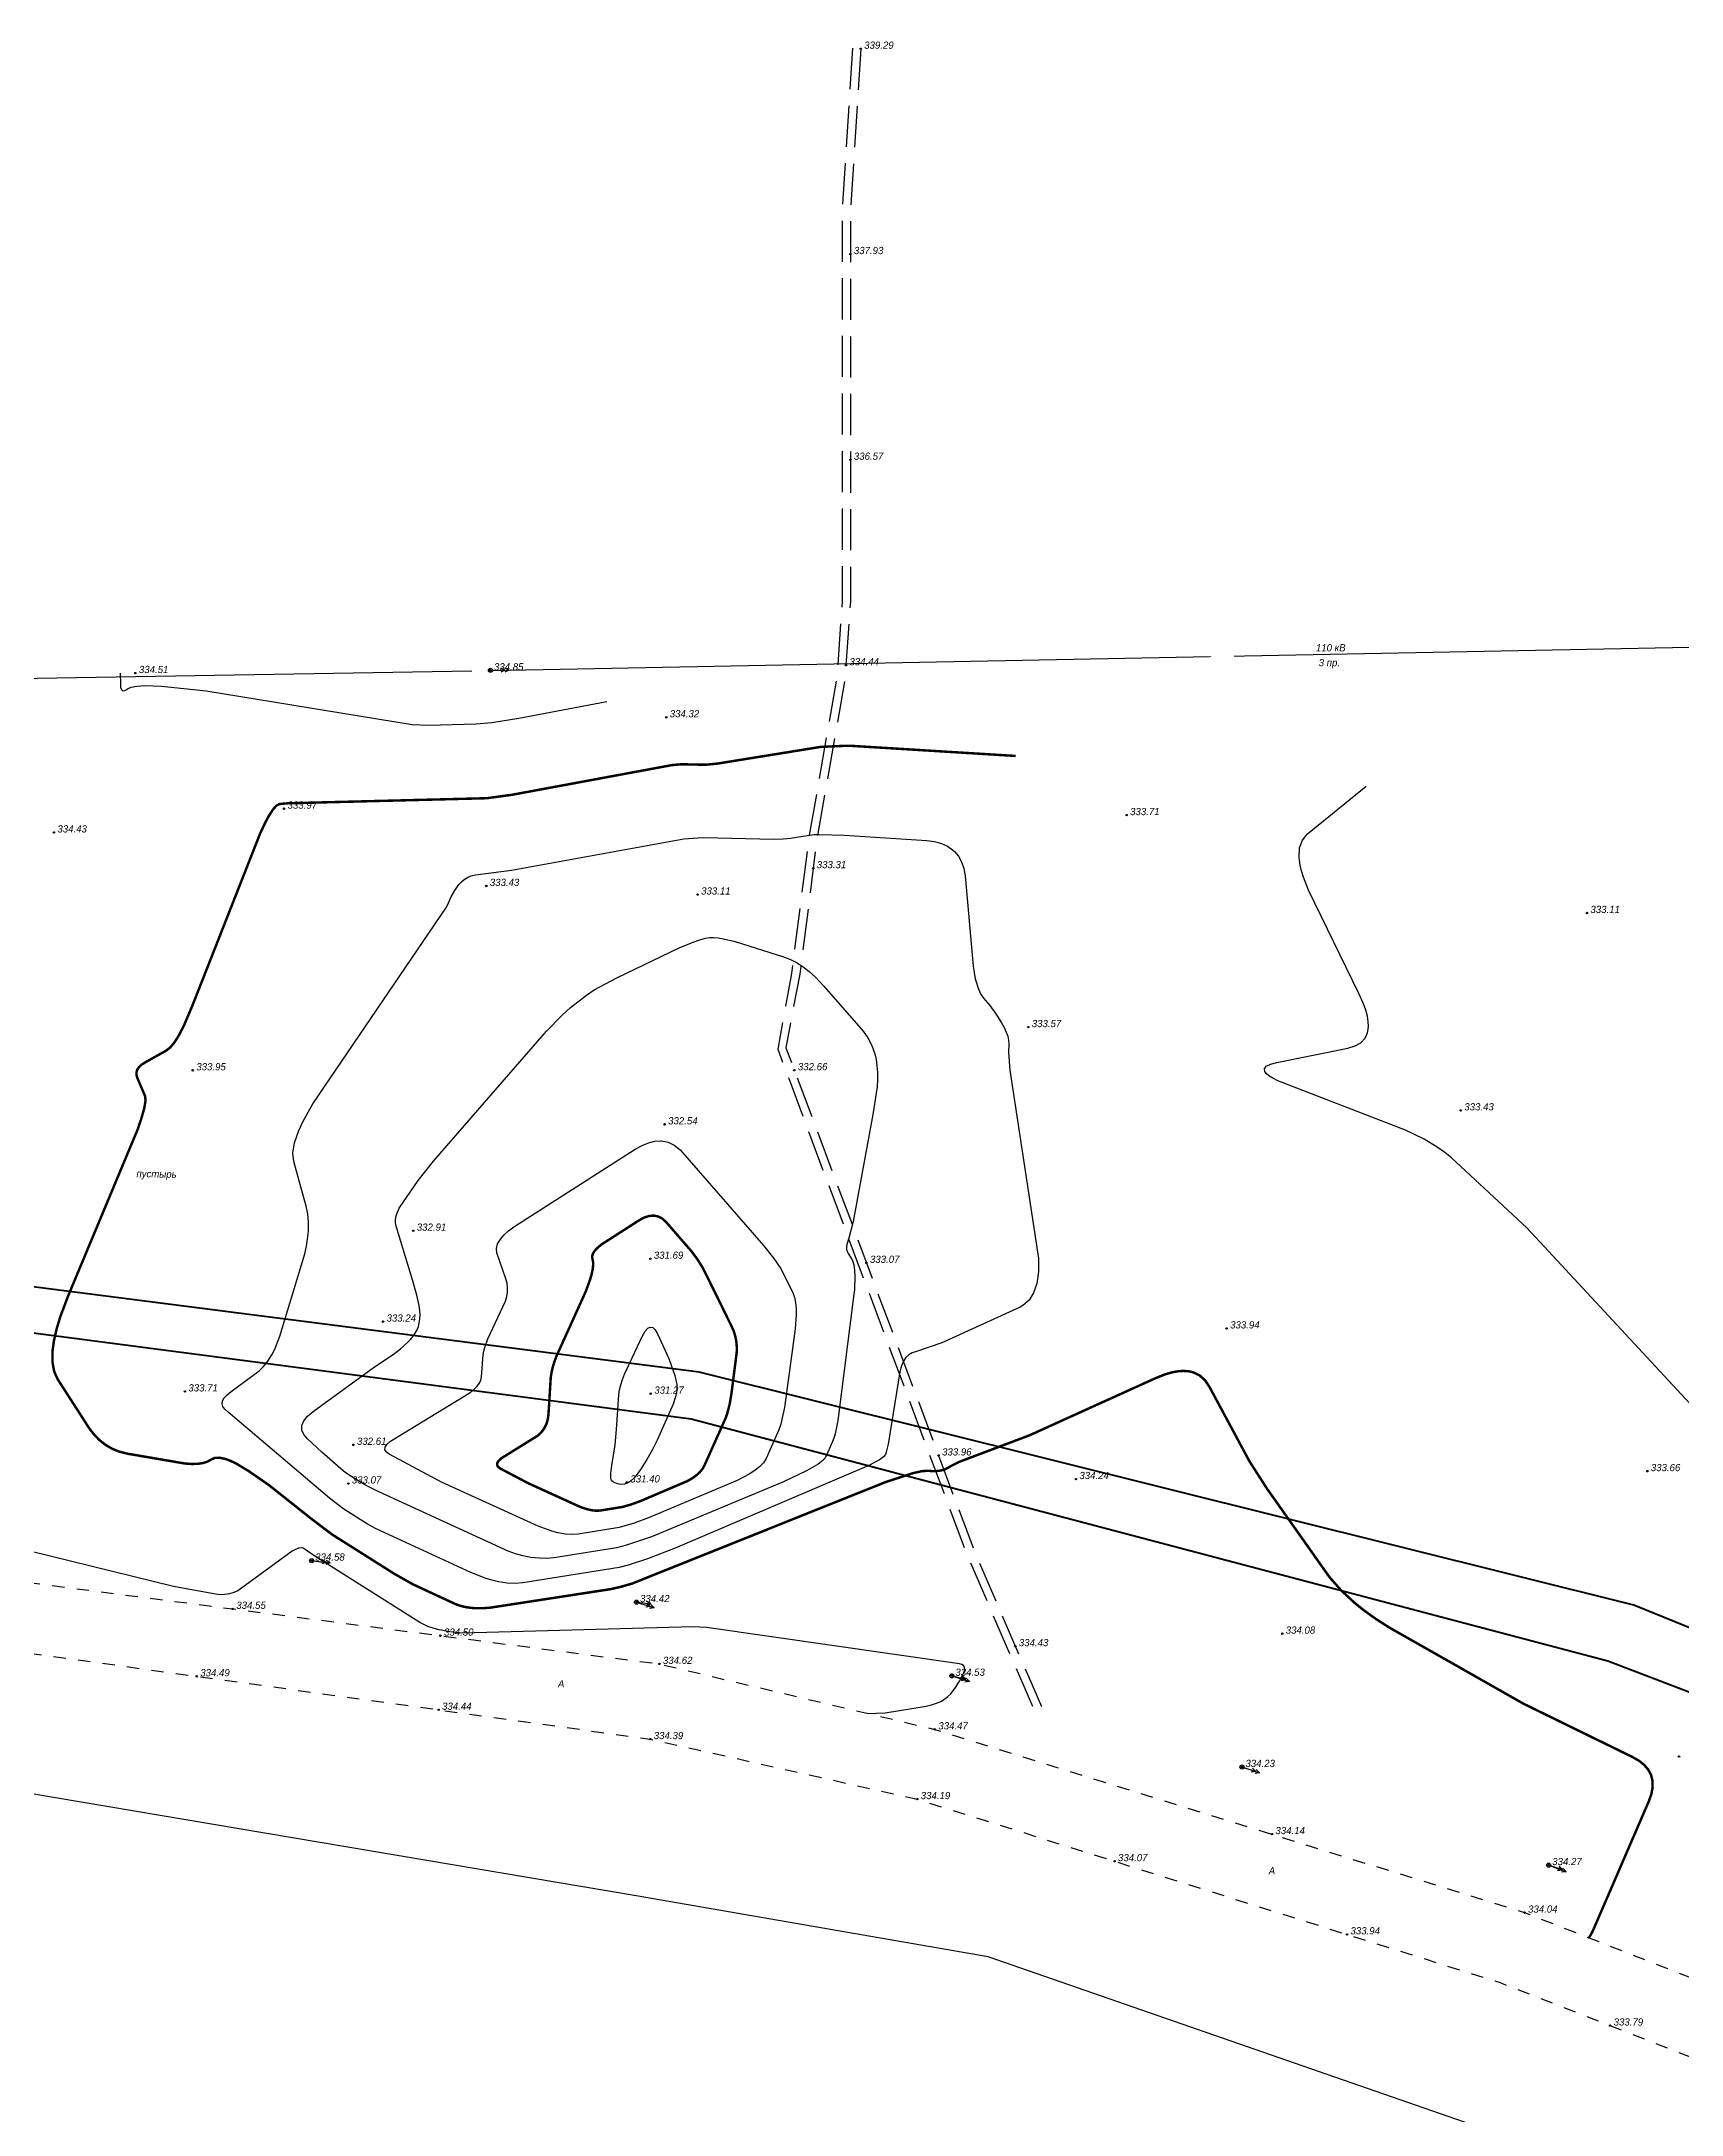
# Model space of a CAD drawing. Extents: x 108150 to 142535, y -18867 to -9422.
# Drawn here: x 139815.1 to 140014.3, y -13317.9 to -13065.9 of the extents above; entities that cross this region are included whole.
import ezdxf

# ---------------------------------------------------------------- set-up
doc = ezdxf.new("R2010")
doc.units = 0
doc.header["$MEASUREMENT"] = 0
for name, pattern in [('Д_ТРОТ_ТРУБА', [3, 1.5, -1.5]), ('ДОРОГИ_ГРУНТ', [7, 5, -2]), ('ДОРОГИ_СТРОЯЩ', [9, 8, -1])]:
    doc.linetypes.add(name, pattern=pattern)
for name, color, linetype in [('(022) Возд. Линии', 7, 'Continuous'), ('(025) Дорога', 7, 'Continuous'), ('(039) Земля', 7, 'Continuous'), ('(040) Ограда', 7, 'Continuous'), ('CONTOURS-LABEL', 7, 'Continuous'), ('GEO_POINTS111', 7, 'Continuous'), ('R_Поверхность1_CNT-MAJ', 7, 'Continuous'), ('R_Поверхность1_CNT-MIN', 7, 'Continuous')]:
    doc.layers.add(name, color=color, linetype=linetype)
doc.styles.add('BM-431', font='')
doc.styles.get('BM-431').set_extended_font_data('Bm431', italic=True)
doc.linetypes.add('ОГРАДА_V_ПРОВ', pattern='A,2.5,["v",Standard,S=1,R=0,X=0,Y=0],5,["v",Standard,S=1,R=180,X=0,Y=0],2.5', length=10)

# ---------------------------------------------------------------- blocks, each defined once
blk = doc.blocks.new('strela1')
for p, q in [((0, 0), (2, 0)), ((2, 0), (1.5, 0.25)), ((2, 0), (1.5, -0.25))]:
    blk.add_line(p, q)
blk = doc.blocks.new('strela2')
at = {"layer": '(022) Возд. Линии'}
for p, q in [((0, 0), (2, 0)), ((1.5, 0), (1, 0.25)), ((1.5, 0), (1, -0.25)), ((2, 0), (1.5, 0.25)), ((2, 0), (1.5, -0.25))]:
    blk.add_line(p, q, dxfattribs=at)
blk = doc.blocks.new('*U2478')
at = {"layer": '(022) Возд. Линии'}
for name, p, rotation in [('strela1', (-0.24, 0.08), 342.2548264444562), ('strela2', (0.23, -0.09), 339.3070822633607)]:
    blk.add_blockref(name, p, dxfattribs=dict(at, rotation=rotation))
blk = doc.blocks.new('STOLB')
at = {"layer": '(022) Возд. Линии'}
blk.add_circle((0, 0), 0.25, dxfattribs=at)
blk = doc.blocks.new('*U2468')
at = {"layer": '(022) Возд. Линии'}
for name, p, rotation in [('strela1', (-0.24, 0.08), 342.5404275590788), ('strela2', (0.24, -0.08), 342.2548264444075)]:
    blk.add_blockref(name, p, dxfattribs=dict(at, rotation=rotation))
blk = doc.blocks.new('*U2469')
at = {"layer": '(022) Возд. Линии'}
for name, p, rotation in [('strela1', (-0.25, 0.06), 346.8477791190038), ('strela2', (0.24, -0.08), 342.2548264444075)]:
    blk.add_blockref(name, p, dxfattribs=dict(at, rotation=rotation))
blk = doc.blocks.new('*U2470')
at = {"layer": '(022) Возд. Линии'}
for name, p, rotation in [('strela1', (-0.25, 0.03), 352.7094033116616), ('strela2', (0.24, -0.08), 342.2548264444075)]:
    blk.add_blockref(name, p, dxfattribs=dict(at, rotation=rotation))
blk = doc.blocks.new('*U2471')
at = {"layer": '(022) Возд. Линии'}
for name, p, rotation in [('strela1', (-0.25, 0.03), 353.0974040378068), ('strela2', (0.25, -0.03), 352.7094033118432)]:
    blk.add_blockref(name, p, dxfattribs=dict(at, rotation=rotation))
blk = doc.blocks.new('*U2466')
at = {"layer": '(022) Возд. Линии'}
for name, p, rotation in [('strela1', (-0.25, 0), 0.9722710250207249), ('strela2', (0.25, 0), 1.088474929688327)]:
    blk.add_blockref(name, p, dxfattribs=dict(at, rotation=rotation))

msp = doc.modelspace()

# ---------------------------------------------------------------- linework, layer by layer
at = {"layer": '(025) Дорога', "linetype": 'ДОРОГИ_ГРУНТ', "flags": 128}
for points in [[(139913.6115, -13066.698), (139912.352, -13086.3921), (139912.352, -13103.1073), (139912.352, -13133.951), (139911.7138, -13143.1603), (139908.3038, -13162.6714), (139906.2022, -13179.1762), (139904.526, -13188.3668), (139927.5273, -13249.8612), (139935.7261, -13268.8569)], [(139914.6095, -13066.7619), (139913.352, -13086.424), (139913.352, -13103.1073), (139913.352, -13133.9856), (139912.7078, -13143.2813), (139909.2928, -13162.8207), (139907.2022, -13179.2396), (139905.526, -13188.1927), (139928.4654, -13249.5147), (139936.661, -13268.5019)]]:
    msp.add_lwpolyline(points, dxfattribs=at)
at = {"layer": '(025) Дорога', "linetype": 'Д_ТРОТ_ТРУБА', "flags": 128}
for points in [[(139333.7902, -13278.7188), (139379.6804, -13270.8863), (139416.6914, -13265.8723), (139506.2284, -13250.0443), (139539.7884, -13247.2483), (139577.0734, -13242.4853), (139615.1954, -13241.3783), (139653.2904, -13240.6853), (139691.0564, -13244.3453), (139774.0054, -13248.4203), (139808.5094, -13252.5563), (139890.1544, -13263.1013), (139923.6154, -13271.0563), (139995.2694, -13293.3343), (140032.3874, -13307.8343), (140069.6524, -13324.5263), (140113.5674, -13346.4653), (140146.4974, -13363.1903), (140241.2654, -13418.3333), (140274.2614, -13438.5503), (140315.2724, -13463.1813), (140371.9064, -13497.6843), (140420.9684, -13529.9783), (140472.4074, -13560.1763), (140511.4264, -13584.0923), (140552.8164, -13609.3343), (140592.9864, -13633.7903), (140636.5194, -13661.3993), (140674.9754, -13684.8983), (140717.8484, -13711.6683), (140758.4604, -13736.4743), (140803.1404, -13763.8293), (140843.9484, -13788.7803), (140883.4314, -13812.6723)], [(139218.6944, -13306.9743), (139381.4044, -13279.3503), (139416.9714, -13273.7223), (139509.3084, -13258.5543), (139540.3994, -13254.8873), (139578.0764, -13250.1473), (139613.8114, -13250.1813), (139655.0134, -13249.4213), (139689.7794, -13251.8503), (139773.8114, -13256.0883), (139807.2624, -13260.9083), (139889.0354, -13272.2413), (139921.4764, -13279.5373), (139992.2922, -13301.8336), (140028.9083, -13316.1375), (140065.8, -13332.6623), (140110.7234, -13354.4003), (140141.9494, -13370.1673), (140236.6506, -13426.0608), (140269.7704, -13445.2433), (140310.6142, -13470.882), (140367.0895, -13505.2884), (140417.7814, -13536.2633), (140468.4744, -13567.6803), (140504.6364, -13589.9483), (140549.2384, -13617.3353), (140586.9314, -13639.9043), (140632.8704, -13668.7103), (140668.7384, -13691.4193), (140714.1314, -13718.7523), (140752.2784, -13741.5263), (140798.7524, -13771.3233), (140838.8564, -13795.4853), (140878.9564, -13819.5313)]]:
    msp.add_lwpolyline(points, dxfattribs=at)
at = {"layer": '(040) Ограда', "linetype": 'ОГРАДА_V_ПРОВ', "elevation": 331.432, "flags": 128}
msp.add_lwpolyline([(140189.8476, -13443.6762), (140193.3975, -13417.4134), (140089.9275, -13366.3493), (140011.0505, -13327.3708), (139994.8631, -13321.1751), (139930.108, -13298.7183), (139887.3247, -13291.2719), (139803.7556, -13277.1921), (139731.8093, -13272.4451), (139717.7462, -13270.5614), (139697.7391, -13267.9531), (139632.5805, -13266.5041), (139585.6072, -13267.5184), (139499.2672, -13277.9713), (139409.2573, -13290.6273), (139322.9944, -13306.8473), (139335.7974, -13397.3763), (139352.1444, -13535.2563), (139359.9974, -13607.5303), (139370.6814, -13702.5533), (139377.6814, -13764.7193), (139386.4634, -13843.0583), (139387.2483, -13848.7025), (139399.7605, -13946.8176)], dxfattribs=at)
at = {"ltscale": 0.5}
for points, elevation in [([(139871.874, -13142.2797), (140167.0603, -13136.5287)], 334.854), ([(139516.6791, -13148.3123), (139867.3727, -13142.3605)], 331.632)]:
    msp.add_lwpolyline(points, dxfattribs=dict(at, elevation=elevation))
at = {"layer": 'GEO_POINTS111'}
for points, elevation in [([(139914.6095, -13066.7619), (139914.6095, -13066.7619)], 339.2925), ([(139913.352, -13091.7217), (139913.352, -13091.7217)], 337.9277), ([(139913.352, -13116.7217), (139913.352, -13116.7217)], 336.5701), ([(139912.8171, -13141.7032), (139912.8171, -13141.7032)], 334.4393), ([(139826.4788, -13142.6525), (139826.4788, -13142.6525)], 334.5146), ([(139869.6244, -13142.3223), (139869.6244, -13142.3223)], 334.854), ([(139890.9764, -13148.0263), (139890.9764, -13148.0263)], 334.32), ([(139844.5443, -13159.1355), (139844.5443, -13159.1355)], 333.9666), ([(139816.5785, -13162.027), (139816.5785, -13162.027)], 334.4336), ([(139946.9144, -13159.9224), (139946.9144, -13159.9224)], 333.7133), ([(139908.8403, -13166.3745), (139908.8403, -13166.3745)], 333.3055), ([(139869.1194, -13168.5303), (139869.1194, -13168.5303)], 333.427), ([(139894.7904, -13169.5723), (139894.7904, -13169.5723)], 333.109), ([(140002.8524, -13171.8185), (140002.8524, -13171.8185)], 333.1066), ([(139934.9657, -13185.6935), (139934.9657, -13185.6935)], 333.5652), ([(139833.4544, -13190.9415), (139833.4544, -13190.9415)], 333.9464), ([(139906.55, -13190.9299), (139906.55, -13190.9299)], 332.6572), ([(139987.522, -13195.8136), (139987.522, -13195.8136)], 333.4348), ([(139890.7824, -13197.5113), (139890.7824, -13197.5113)], 332.542), ([(139860.2464, -13210.4403), (139860.2464, -13210.4403)], 332.906), ([(139889.0454, -13213.8483), (139889.0454, -13213.8483)], 331.69), ([(139915.3092, -13214.3452), (139915.3092, -13214.3452)], 333.0683), ([(139856.5744, -13221.4883), (139856.5744, -13221.4883)], 333.237), ([(139959.0741, -13222.3185), (139959.0741, -13222.3185)], 333.9368), ([(139832.4901, -13229.9761), (139832.4901, -13229.9761)], 333.7106), ([(139889.1004, -13230.2483), (139889.1004, -13230.2483)], 331.267), ([(139852.9764, -13236.4673), (139852.9764, -13236.4673)], 332.609), ([(139924.0684, -13237.7605), (139924.0684, -13237.7605)], 333.9563), ([(140010.1839, -13239.6672), (140010.1839, -13239.6672)], 333.6586), ([(139852.3514, -13241.1693), (139852.3514, -13241.1693)], 333.065), ([(139886.1924, -13241.0403), (139886.1924, -13241.0403)], 331.404), ([(139940.7517, -13240.6311), (139940.7517, -13240.6311)], 334.2402), ([(139847.9044, -13250.5413), (139847.9044, -13250.5413)], 334.58), ([(139838.3134, -13256.4056), (139838.3134, -13256.4056)], 334.5467), ([(139863.5508, -13259.6652), (139863.5508, -13259.6652)], 334.5), ([(139965.8244, -13259.4255), (139965.8244, -13259.4255)], 334.0755), ([(139933.3994, -13260.9456), (139933.3994, -13260.9456)], 334.4331), ([(139833.9333, -13264.6046), (139833.9333, -13264.6046)], 334.4918), ([(139890.1544, -13263.1013), (139890.1544, -13263.1013)], 334.618), ([(139925.6844, -13264.5433), (139925.6844, -13264.5433)], 334.534), ([(139863.3145, -13268.6766), (139863.3145, -13268.6766)], 334.4354), ([(139889.0354, -13272.2413), (139889.0354, -13272.2413)], 334.386), ([(139923.6154, -13271.0563), (139923.6154, -13271.0563)], 334.467), ([(140014.0412, -13274.3646), (140014.0412, -13274.3646)], 333.9594), ([(139960.9314, -13275.6293), (139960.9314, -13275.6293)], 334.231), ([(139921.4764, -13279.5373), (139921.4764, -13279.5373)], 334.187), ([(139964.5779, -13283.7919), (139964.5779, -13283.7919)], 334.1404), ([(139945.4495, -13287.0852), (139945.4495, -13287.0852)], 334.0739), ([(139998.2084, -13287.5583), (139998.2084, -13287.5583)], 334.269), ([(139995.2694, -13293.3343), (139995.2694, -13293.3343)], 334.035), ([(139973.6953, -13295.9783), (139973.6953, -13295.9783)], 333.9407), ([(140005.6698, -13307.0595), (140005.6698, -13307.0595)], 333.7859)]:
    msp.add_lwpolyline(points, dxfattribs=dict(at, elevation=elevation))
for centre in [(139914.6095, -13066.7619, 339.2925), (139913.352, -13091.7217, 337.9277), (139913.352, -13116.7217, 336.5701), (139912.8171, -13141.7032, 334.4393), (139826.4788, -13142.6525, 334.5146), (139869.6244, -13142.3223, 334.854), (139890.9764, -13148.0263, 334.32), (139844.5443, -13159.1355, 333.9666), (139816.5785, -13162.027, 334.4336), (139946.9144, -13159.9224, 333.7133), (139908.8403, -13166.3745, 333.3055), (139869.1194, -13168.5303, 333.427), (139894.7904, -13169.5723, 333.109), (140002.8524, -13171.8185, 333.1066), (139934.9657, -13185.6935, 333.5652), (139833.4544, -13190.9415, 333.9464), (139906.55, -13190.9299, 332.6572), (139987.522, -13195.8136, 333.4348), (139890.7824, -13197.5113, 332.542), (139860.2464, -13210.4403, 332.906), (139889.0454, -13213.8483, 331.69), (139915.3092, -13214.3452, 333.0683), (139856.5744, -13221.4883, 333.237), (139959.0741, -13222.3185, 333.9368), (139832.4901, -13229.9761, 333.7106), (139889.1004, -13230.2483, 331.267), (139852.9764, -13236.4673, 332.609), (139924.0684, -13237.7605, 333.9563), (140010.1839, -13239.6672, 333.6586), (139852.3514, -13241.1693, 333.065), (139886.1924, -13241.0403, 331.404), (139940.7517, -13240.6311, 334.2402), (139847.9044, -13250.5413, 334.58), (139838.3134, -13256.4056, 334.5467), (139863.5508, -13259.6652, 334.5), (139965.8244, -13259.4255, 334.0755), (139933.3994, -13260.9456, 334.4331), (139833.9333, -13264.6046, 334.4918), (139890.1544, -13263.1013, 334.618), (139925.6844, -13264.5433, 334.534), (139863.3145, -13268.6766, 334.4354), (139889.0354, -13272.2413, 334.386), (139923.6154, -13271.0563, 334.467), (140014.0412, -13274.3646, 333.9594), (139960.9314, -13275.6293, 334.231), (139921.4764, -13279.5373, 334.187), (139964.5779, -13283.7919, 334.1404), (139945.4495, -13287.0852, 334.0739), (139998.2084, -13287.5583, 334.269), (139995.2694, -13293.3343, 334.035), (139973.6953, -13295.9783, 333.9407), (140005.6698, -13307.0595, 333.7859)]:
    msp.add_circle(centre, 0.0875, dxfattribs=at)
at = {"layer": 'R_Поверхность1_CNT-MIN', "color": 44}
for points, elevation in [([(139824.6266, -13142.6667), (139824.6533, -13143.9683), (139824.6853, -13144.3463), (139824.7634, -13144.6127), (139824.8876, -13144.7673), (139825.058, -13144.8103), (139825.2744, -13144.7416), (139825.537, -13144.5612), (139825.9579, -13144.3616), (139826.6493, -13144.2352), (139827.6112, -13144.1819), (139829.6564, -13144.2453), (139835.0839, -13144.8045), (139860.1125, -13148.8965), (139862.0895, -13148.9779), (139867.8831, -13148.8405), (139869.7741, -13148.6666), (139873.0691, -13148.1437), (139883.7791, -13146.1036)], 334.5), ([(140040.9331, -13259.0469), (139995.5589, -13210.0724), (139986.4008, -13201.5911), (139985.5963, -13200.9238), (139984.6645, -13200.2651), (139983.0577, -13199.3091), (139980.824, -13198.2133), (139965.2812, -13192.2089), (139964.6831, -13191.9009), (139964.2202, -13191.6105), (139963.8924, -13191.3379), (139963.6997, -13191.083), (139963.6955, -13191.0745), (139963.6601, -13190.7458), (139963.8937, -13190.4525), (139964.3964, -13190.1944), (139965.1681, -13189.9715), (139973.8183, -13188.2446), (139974.7026, -13187.9809), (139975.3941, -13187.5809), (139975.8929, -13187.0445), (139976.1989, -13186.3716), (139976.2495, -13186.1612), (139976.3106, -13185.6183), (139976.2879, -13185.0162), (139976.1815, -13184.3548), (139975.9914, -13183.6341), (139975.7175, -13182.8542), (139975.1543, -13181.5827), (139969.0279, -13169.0559), (139968.395, -13167.4455), (139968.1715, -13166.7097), (139968.01, -13166.0203), (139967.9106, -13165.3771), (139967.8845, -13165.0791), (139967.9437, -13163.9127), (139968.2836, -13162.956), (139968.9043, -13162.2088), (139976.0335, -13156.395)], 333.5)]:
    msp.add_lwpolyline(points, dxfattribs=dict(at, elevation=elevation))
at = {"layer": 'R_Поверхность1_CNT-MIN', "color": 44, "elevation": 331.5}
msp.add_lwpolyline([(139891.5903, -13226.7856), (139892.0253, -13228.0554), (139892.164, -13228.6014), (139892.2503, -13229.0881), (139892.284, -13229.5155), (139892.2652, -13229.8836), (139892.2029, -13230.2403), (139892.1065, -13230.6333), (139891.8107, -13231.5283), (139889.8735, -13235.908), (139889.3142, -13237.0455), (139888.6394, -13238.2318), (139887.849, -13239.467), (139887.432, -13240.042), (139887.0295, -13240.5075), (139886.6414, -13240.8633), (139886.2676, -13241.1096), (139885.9082, -13241.2462), (139885.5633, -13241.2733), (139885.2473, -13241.2362), (139884.975, -13241.1803), (139884.7462, -13241.1055), (139884.5611, -13241.0119), (139884.4197, -13240.8994), (139884.3218, -13240.7682), (139884.2625, -13240.5846), (139884.2368, -13240.3153), (139884.2446, -13239.9602), (139884.361, -13238.9928), (139884.7768, -13236.4561), (139884.9473, -13234.6142), (139885.209, -13230.4071), (139885.3141, -13229.7903), (139885.4664, -13229.1625), (139885.6661, -13228.5236), (139885.9132, -13227.8737), (139888.1159, -13223.2141), (139888.4312, -13222.6516), (139888.741, -13222.2971), (139889.0453, -13222.1506), (139889.3441, -13222.212), (139889.6374, -13222.4814), (139889.9252, -13222.9588), (139891.0453, -13225.4348), (139891.3191, -13226.1007)], close=True, dxfattribs=at)

# ---------------------------------------------------------------- block references
at = {"layer": '(022) Возд. Линии'}
for name, p in [('*U2466', (139869.6244, -13142.3223, 334.854)), ('STOLB', (139869.6244, -13142.3223, 334.854)), ('*U2471', (139847.9044, -13250.5413, 334.58)), ('STOLB', (139847.9044, -13250.5413, 334.58)), ('*U2470', (139887.3694, -13255.5903, 334.423)), ('STOLB', (139887.3694, -13255.5903, 334.423)), ('*U2469', (139925.6844, -13264.5433, 334.534)), ('STOLB', (139925.6844, -13264.5433, 334.534)), ('*U2468', (139960.9314, -13275.6293, 334.231)), ('STOLB', (139960.9314, -13275.6293, 334.231)), ('*U2478', (139998.2084, -13287.5583, 334.269)), ('STOLB', (139998.2084, -13287.5583, 334.269))]:
    msp.add_blockref(name, p, dxfattribs=at)

# ---------------------------------------------------------------- texts
at = {"layer": '(022) Возд. Линии', "style": 'BM-431'}
for s, p in [('110 кВ', (139969.9204, -13140.0101, 334.854)), ('3 пр.', (139970.2573, -13141.8226, 334.854))]:
    msp.add_text(s, height=0.875, dxfattribs=at).set_placement(p)
at = {"layer": '(025) Дорога', "linetype": 'ДОРОГИ_СТРОЯЩ', "style": 'BM-431'}
for p in [(139877.8247, -13265.9638), (139964.1879, -13288.6788)]:
    msp.add_text('A', height=0.875, dxfattribs=at).set_placement(p)
at = {"layer": '(039) Земля', "linetype": 'Continuous', "style": 'BM-431', "width": 1}
msp.add_text('пустырь', height=0.87, rotation=359.155003, dxfattribs=at).set_placement((139826.6031, -13203.9342))
at = {"layer": 'GEO_POINTS111', "color": 7, "char_height": 0.876, "attachment_point": 1}
for s, insert, width in [('\\fD431|b0|i1|c0|p34;\\W1.0000000000;\\T1.0000000000;\\o\\l339.29', (139915.0364, -13065.8859, 339.2925), 3.99686), ('\\fD431|b0|i1|c0|p34;\\W1.0000000000;\\T1.0000000000;\\o\\l337.93', (139913.7789, -13090.8457, 337.9277), 3.940533), ('\\fD431|b0|i1|c0|p34;\\W1.0000000000;\\T1.0000000000;\\o\\l336.57', (139913.7789, -13115.8457, 336.5701), 3.970457), ('\\fD431|b0|i1|c0|p34;\\W1.0000000000;\\T1.0000000000;\\o\\l334.51', (139826.9057, -13141.7765, 334.5146), 3.751603), ('\\fD431|b0|i1|c0|p34;\\W1.0000000000;\\T1.0000000000;\\o\\l334.85', (139870.0512, -13141.4463, 334.854), 4.063161), ('\\fD431|b0|i1|c0|p34;\\W1.0000000000;\\T1.0000000000;\\o\\l334.44', (139913.244, -13140.8272, 334.4393), 4.02561), ('\\fD431|b0|i1|c0|p34;\\W1.0000000000;\\T1.0000000000;\\o\\l334.32', (139891.4032, -13147.1503, 334.32), 3.970457), ('\\fD431|b0|i1|c0|p34;\\W1.0000000000;\\T1.0000000000;\\o\\l333.97', (139844.9711, -13158.2595, 333.9666), 3.964589), ('\\fD431|b0|i1|c0|p34;\\W1.0000000000;\\T1.0000000000;\\o\\l333.71', (139947.3412, -13159.0464, 333.7133), 3.626042), ('\\fD431|b0|i1|c0|p34;\\W1.0000000000;\\T1.0000000000;\\o\\l334.43', (139817.0054, -13161.151, 334.4336), 4.060228), ('\\fD431|b0|i1|c0|p34;\\W1.0000000000;\\T1.0000000000;\\o\\l333.31', (139909.2672, -13165.4985, 333.3055), 3.685889), ('\\fD431|b0|i1|c0|p34;\\W1.0000000000;\\T1.0000000000;\\o\\l333.43', (139869.5462, -13167.6543, 333.427), 4.00038), ('\\fD431|b0|i1|c0|p34;\\W1.0000000000;\\T1.0000000000;\\o\\l333.11', (139895.2172, -13168.6963, 333.109), 3.493439), ('\\fD431|b0|i1|c0|p34;\\W1.0000000000;\\T1.0000000000;\\o\\l333.11', (140003.2792, -13170.9425, 333.1066), 3.493439), ('\\fD431|b0|i1|c0|p34;\\W1.0000000000;\\T1.0000000000;\\o\\l333.57', (139935.3925, -13184.8175, 333.5652), 3.91061), ('\\fD431|b0|i1|c0|p34;\\W1.0000000000;\\T1.0000000000;\\o\\l333.95', (139833.8813, -13190.0655, 333.9464), 3.985125), ('\\fD431|b0|i1|c0|p34;\\W1.0000000000;\\T1.0000000000;\\o\\l332.66', (139906.9768, -13190.0539, 332.6572), 4.017396), ('\\fD431|b0|i1|c0|p34;\\W1.0000000000;\\T1.0000000000;\\o\\l332.54', (139891.2092, -13196.6353, 332.542), 3.954028), ('\\fD431|b0|i1|c0|p34;\\W1.0000000000;\\T1.0000000000;\\o\\l333.43', (139987.9488, -13194.9376, 333.4348), 4.00038), ('\\fD431|b0|i1|c0|p34;\\W1.0000000000;\\T1.0000000000;\\o\\l332.91', (139860.6732, -13209.5643, 332.906), 3.787981), ('\\fD431|b0|i1|c0|p34;\\W1.0000000000;\\T1.0000000000;\\o\\l333.07', (139915.736, -13213.4692, 333.0683), 3.958722), ('\\fD431|b0|i1|c0|p34;\\W1.0000000000;\\T1.0000000000;\\o\\l333.24', (139857.0012, -13220.6123, 333.237), 3.948161), ('\\fD431|b0|i1|c0|p34;\\W1.0000000000;\\T1.0000000000;\\o\\l333.94', (139959.5009, -13221.4425, 333.9368), 3.965763), ('\\fD431|b0|i1|c0|p34;\\W1.0000000000;\\T1.0000000000;\\o\\l333.71', (139832.9169, -13229.1001, 333.7106), 3.626042), ('\\fD431|b0|i1|c0|p34;\\W1.0000000000;\\T1.0000000000;\\o\\l331.27', (139889.5272, -13229.3723, 331.267), 3.754537), ('\\fD431|b0|i1|c0|p34;\\W1.0000000000;\\T1.0000000000;\\o\\l332.61', (139853.4032, -13235.5913, 332.609), 3.787981), ('\\fD431|b0|i1|c0|p34;\\W1.0000000000;\\T1.0000000000;\\o\\l333.96', (139924.4952, -13236.8845, 333.9563), 3.975151), ('\\fD431|b0|i1|c0|p34;\\W1.0000000000;\\T1.0000000000;\\o\\l331.40', (139886.6192, -13240.1643, 331.404), 3.790328), ('\\fD431|b0|i1|c0|p34;\\W1.0000000000;\\T1.0000000000;\\o\\l334.24', (139941.1785, -13239.7551, 334.2402), 4.008008), ('\\fD431|b0|i1|c0|p34;\\W1.0000000000;\\T1.0000000000;\\o\\l333.66', (140010.6107, -13238.7912, 333.6586), 3.975151), ('\\fD431|b0|i1|c0|p34;\\W1.0000000000;\\T1.0000000000;\\o\\l333.07', (139852.7782, -13240.2933, 333.065), 3.958722), ('\\fD431|b0|i1|c0|p34;\\W1.0000000000;\\T1.0000000000;\\o\\l334.58', (139848.3312, -13249.6653, 334.58), 3.988646), ('\\fD431|b0|i1|c0|p34;\\W1.0000000000;\\T1.0000000000;\\o\\l334.55', (139838.7403, -13255.5296, 334.5467), 3.990993), ('\\fD431|b0|i1|c0|p34;\\W1.0000000000;\\T1.0000000000;\\o\\l334.50', (139863.9777, -13258.7892, 334.5), 3.988646), ('\\fD431|b0|i1|c0|p34;\\W1.0000000000;\\T1.0000000000;\\o\\l334.43', (139933.8263, -13260.0696, 334.4331), 4.060228), ('\\fD431|b0|i1|c0|p34;\\W1.0000000000;\\T1.0000000000;\\o\\l334.08', (139966.2513, -13258.5495, 334.0755), 4.036758), ('\\fD431|b0|i1|c0|p34;\\W1.0000000000;\\T1.0000000000;\\o\\l334.62', (139890.5812, -13262.2253, 334.618), 4.030304), ('\\fD431|b0|i1|c0|p34;\\W1.0000000000;\\T1.0000000000;\\o\\l334.49', (139834.3602, -13263.7286, 334.4918), 4.014462), ('\\fD431|b0|i1|c0|p34;\\W1.0000000000;\\T1.0000000000;\\o\\l334.53', (139926.1112, -13263.6673, 334.534), 4.006248), ('\\fD431|b0|i1|c0|p34;\\W1.0000000000;\\T1.0000000000;\\o\\l334.44', (139863.7414, -13267.8006, 334.4354), 4.02561), ('\\fD431|b0|i1|c0|p34;\\W1.0000000000;\\T1.0000000000;\\o\\l334.47', (139924.0422, -13270.1803, 334.467), 4.024437), ('\\fD431|b0|i1|c0|p34;\\W1.0000000000;\\T1.0000000000;\\o\\l334.39', (139889.4622, -13271.3653, 334.386), 3.954615), ('\\fD431|b0|i1|c0|p34;\\W1.0000000000;\\T1.0000000000;\\o\\l334.23', (139961.3582, -13274.7533, 334.231), 4.042626), ('\\fD431|b0|i1|c0|p34;\\W1.0000000000;\\T1.0000000000;\\o\\l334.19', (139921.9032, -13278.6613, 334.187), 3.762165), ('\\fD431|b0|i1|c0|p34;\\W1.0000000000;\\T1.0000000000;\\o\\l334.14', (139965.0048, -13282.9159, 334.1404), 3.773313), ('\\fD431|b0|i1|c0|p34;\\W1.0000000000;\\T1.0000000000;\\o\\l334.07', (139945.8763, -13286.2092, 334.0739), 4.018569), ('\\fD431|b0|i1|c0|p34;\\W1.0000000000;\\T1.0000000000;\\o\\l334.27', (139998.6352, -13286.6823, 334.269), 4.006835), ('\\fD431|b0|i1|c0|p34;\\W1.0000000000;\\T1.0000000000;\\o\\l334.04', (139995.6962, -13292.4583, 334.035), 4.019743), ('\\fD431|b0|i1|c0|p34;\\W1.0000000000;\\T1.0000000000;\\o\\l333.94', (139974.1221, -13295.1023, 333.9407), 3.965763), ('\\fD431|b0|i1|c0|p34;\\W1.0000000000;\\T1.0000000000;\\o\\l333.79', (140006.0967, -13306.1835, 333.7859), 3.83492)]:
    msp.add_mtext(s, dxfattribs=dict(at, insert=insert, width=width))

# ---------------------------------------------------------------- wipeouts: each hides what was drawn before it
at = {"color": 42}
for points in [[(139837.4564, -13169.3423), (139835.6732, -13168.8271), (139836.7642, -13165.0511), (139838.5473, -13165.5663)], [(139942.9731, -13200.6062), (139942.6581, -13202.4353), (139938.7847, -13201.7682), (139939.0998, -13199.939)], [(139894.4364, -13212.6571), (139896.2145, -13213.2752), (139894.9224, -13216.9921), (139893.1443, -13216.374)]]:
    msp.add_wipeout(points, dxfattribs=at).dxf.layer = 'CONTOURS-LABEL'

# ---------------------------------------------------------------- next in the draw order: linework, layer by layer
at = {"layer": 'R_Поверхность1_CNT-MAJ', "color": 42, "const_width": 0.3, "elevation": 332}
msp.add_lwpolyline([(139897.3589, -13218.8685), (139898.9632, -13222.1407), (139899.2004, -13222.6998), (139899.3774, -13223.2863), (139899.494, -13223.9003), (139899.5502, -13224.5416), (139899.5462, -13225.2104), (139898.9147, -13230.1661), (139898.6907, -13231.497), (139898.3965, -13232.6501), (139898.2231, -13233.1601), (139895.6359, -13238.9446), (139895.3931, -13239.3762), (139895.0639, -13239.7844), (139894.6484, -13240.1693), (139894.1465, -13240.5309), (139893.5584, -13240.8691), (139887.888, -13243.286), (139886.6761, -13243.7298), (139885.6875, -13244.0112), (139882.9814, -13244.4475), (139882.5767, -13244.4774), (139882.1276, -13244.4482), (139881.6341, -13244.36), (139881.0963, -13244.2127), (139880.5141, -13244.0063), (139874.2682, -13241.1635), (139870.835, -13239.3555), (139870.5549, -13239.1507), (139870.4286, -13238.9211), (139870.4563, -13238.6667), (139870.638, -13238.3875), (139870.9736, -13238.0834), (139875.3848, -13235.3405), (139875.8188, -13234.9243), (139876.1644, -13234.458), (139876.4217, -13233.9418), (139876.5906, -13233.3756), (139876.6711, -13232.7594), (139876.948, -13228.2709), (139877.0522, -13227.6287), (139877.2017, -13226.986), (139877.3964, -13226.3426), (139877.6363, -13225.6985), (139881.2349, -13217.7508), (139881.7523, -13216.3063), (139881.931, -13215.6726), (139882.0468, -13215.113), (139882.0996, -13214.6276), (139882.0896, -13214.2164), (139882.0167, -13213.8794), (139881.9764, -13213.5691), (139882.0642, -13213.2384), (139882.2802, -13212.8872), (139882.6243, -13212.5155), (139883.0966, -13212.1233), (139887.6839, -13209.1729), (139888.3297, -13208.8272), (139888.9379, -13208.6362), (139889.5087, -13208.5998), (139890.042, -13208.7179), (139890.5378, -13208.9907), (139890.9961, -13209.418), (139894.0589, -13212.9541), (139894.8233, -13213.9906), (139895.4728, -13215.0542), (139897.0915, -13218.3231)], close=True, dxfattribs=at)
at = {"layer": 'R_Поверхность1_CNT-MIN', "color": 44}
for points, elevation in [([(139913.7913, -13218.1482), (139911.8173, -13233.5071), (139911.4881, -13235.1495), (139911.3411, -13235.673), (139911.1944, -13236.0642), (139910.3159, -13238.0143), (139910.0215, -13238.3799), (139909.4313, -13238.8266), (139908.0154, -13239.6363), (139905.2169, -13240.9499), (139889.1703, -13247.6531), (139886.1363, -13248.6602), (139884.9241, -13248.9767), (139877.5939, -13250.1643), (139876.5954, -13250.2646), (139875.5762, -13250.2586), (139874.5363, -13250.1463), (139873.5555, -13249.9477), (139872.677, -13249.6974), (139871.7848, -13249.3764), (139855.9588, -13242.1584), (139854.3491, -13241.3198), (139852.5927, -13240.2477), (139851.7793, -13239.6647), (139849.1498, -13237.3727), (139847.3887, -13235.7472), (139846.9402, -13235.2144), (139846.7174, -13234.6721), (139846.7202, -13234.1203), (139846.9487, -13233.559), (139847.4029, -13232.9881), (139848.0827, -13232.4077), (139855.5287, -13226.989), (139857.8154, -13225.4866), (139858.6893, -13224.802), (139859.5422, -13224.0442), (139859.9065, -13223.6566), (139860.2209, -13223.266), (139860.4854, -13222.8724), (139860.7, -13222.476), (139860.8646, -13222.0765), (139860.98, -13221.6545), (139861.0469, -13221.1903), (139861.0654, -13220.6838), (139861.0354, -13220.135), (139860.9569, -13219.5441), (139860.675, -13218.2642), (139860.1661, -13216.417), (139858.1703, -13209.9034), (139858.0929, -13209.4889), (139858.0906, -13209.0619), (139858.1633, -13208.6223), (139858.3109, -13208.1703), (139858.5336, -13207.7057), (139860.8419, -13204.3287), (139862.7037, -13201.9684), (139876.4354, -13186.1661), (139878.3105, -13184.2718), (139879.3667, -13183.3129), (139881.2899, -13181.7926), (139882.2145, -13181.1768), (139884.9823, -13179.6909), (139892.5328, -13176.045), (139894.2442, -13175.3481), (139895.0716, -13175.0655), (139895.7484, -13174.8851), (139896.2746, -13174.8067), (139896.7583, -13174.8041), (139897.3076, -13174.8507), (139897.9225, -13174.9466), (139899.3491, -13175.2864), (139905.2276, -13177.141), (139906.0678, -13177.4635), (139906.8994, -13177.8942), (139907.7225, -13178.433), (139908.3948, -13178.9586), (139909.0613, -13179.5579), (139910.1403, -13180.698), (139914.899, -13186.2013), (139915.4919, -13187.0072), (139915.9626, -13187.9124), (139916.3111, -13188.9166), (139916.4695, -13189.6088), (139916.5821, -13190.3775), (139916.6401, -13191.1904), (139916.6435, -13192.0477), (139916.5923, -13192.9492), (139916.1003, -13196.3105), (139913.679, -13209.2996), (139913.1648, -13211.3573), (139912.9045, -13212.0953), (139912.8665, -13212.4034), (139912.8949, -13212.7146), (139912.9898, -13213.029), (139913.151, -13213.3465), (139913.3787, -13213.6673), (139913.6075, -13214.0604), (139913.7724, -13214.595), (139913.8731, -13215.2711), (139913.9085, -13215.9562), (139913.8406, -13217.6324)], 333), ([(139906.4002, -13218.057), (139906.5825, -13218.5554), (139906.7028, -13219.1804), (139906.761, -13219.9318), (139906.7622, -13220.6516), (139906.6363, -13222.3528), (139905.3308, -13231.9319), (139905.0845, -13233.168), (139904.8881, -13233.9543), (139904.6812, -13234.6241), (139903.1257, -13238.147), (139902.8113, -13238.6472), (139902.3141, -13239.1578), (139901.6342, -13239.6788), (139901.0513, -13240.0487), (139899.6182, -13240.8036), (139888.8367, -13245.3553), (139887.0818, -13245.9862), (139885.2639, -13246.5036), (139880.2877, -13247.3059), (139879.5433, -13247.3608), (139878.7175, -13247.3072), (139877.81, -13247.145), (139877.0627, -13246.9481), (139875.4255, -13246.3646), (139863.6764, -13240.9918), (139857.2946, -13237.5883), (139856.9511, -13237.3373), (139856.7963, -13237.0558), (139856.8303, -13236.744), (139857.053, -13236.4016), (139857.4645, -13236.0289), (139867.0378, -13230.1894), (139867.5641, -13229.7801), (139867.9783, -13229.3769), (139868.2803, -13228.9797), (139868.4702, -13228.5886), (139868.5479, -13228.2036), (139868.7206, -13225.5133), (139868.8056, -13225.0827), (139868.9328, -13224.6197), (139869.314, -13223.5964), (139871.4555, -13219.0058), (139871.6164, -13218.4429), (139871.7011, -13217.8889), (139871.7096, -13217.3439), (139871.642, -13216.8079), (139871.4983, -13216.2809), (139870.4073, -13213.1457), (139870.3371, -13212.6053), (139870.4901, -13212.0292), (139870.8663, -13211.4175), (139871.2812, -13210.9491), (139871.8146, -13210.4617), (139872.4665, -13209.9554), (139887.2243, -13200.5269), (139888.0505, -13200.0614), (139888.8421, -13199.739), (139889.599, -13199.5597), (139890.3212, -13199.5234), (139890.4029, -13199.5285), (139891.2037, -13199.6886), (139891.9565, -13200.0469), (139892.6612, -13200.6033), (139902.8057, -13212.2298), (139904.0656, -13213.8073), (139904.8606, -13214.9737), (139906.1868, -13217.6218)], 332.5)]:
    msp.add_lwpolyline(points, close=True, dxfattribs=dict(at, elevation=elevation))

# ---------------------------------------------------------------- next in the draw order: texts
at = {"layer": 'GEO_POINTS111', "color": 7, "insert": (139889.4722, -13212.9723, 331.69), "char_height": 0.876, "width": 3.762165, "attachment_point": 1}
msp.add_mtext('\\fD431|b0|i1|c0|p34;\\W1.0000000000;\\T1.0000000000;\\o\\l331.69', dxfattribs=at)

# ---------------------------------------------------------------- next in the draw order: wipeouts: each hides what was drawn before it
at = {"color": 42}
for points in [[(139956.6925, -13142.905), (139955.915, -13141.2197), (139959.4838, -13139.5731), (139960.2614, -13141.2584)], [(139890.7975, -13253.7879), (139890.4461, -13255.6104), (139886.5868, -13254.8663), (139886.9382, -13253.0438)]]:
    msp.add_wipeout(points, dxfattribs=at).dxf.layer = 'CONTOURS-LABEL'

# ---------------------------------------------------------------- next in the draw order: linework, layer by layer
at = {"color": 5, "lineweight": 60, "elevation": 326}
msp.add_lwpolyline([(140801.1787, -13472.1263), (140732.6859, -13429.2653), (140508.6645, -13458.1742), (140121.5145, -13301.8894), (140008.5394, -13255.9467), (139894.9978, -13227.6407), (139701.0834, -13202.7773), (139605.8741, -13203.0774), (139501.6057, -13214.5407), (139285.8205, -13248.3325), (139225.0703, -13260.2035), (139246.7442, -13375.4068), (139298.7261, -13431.8258), (139344.6342, -13842.8789)], dxfattribs=at)
at = {"color": 4, "lineweight": 60}
msp.add_lwpolyline([(140798.5699, -13476.3918), (140733.7339, -13436.2883), (140507.8122, -13467.1846), (140118.8988, -13306.1506), (140005.4069, -13262.7742), (139894.0076, -13233.3311), (139700.6355, -13208.0653), (139606.0868, -13208.3889), (139503.2675, -13219.6322), (139284.0393, -13254.6173), (139231.4764, -13264.9757), (139252.444, -13373.3441), (139304.0432, -13429.4475), (139349.5096, -13842.3587)], dxfattribs=at)
at = {"layer": 'GEO_POINTS111', "elevation": 334.423}
msp.add_lwpolyline([(139887.3694, -13255.5903), (139887.3694, -13255.5903)], dxfattribs=at)
at = {"layer": 'GEO_POINTS111'}
msp.add_circle((139887.3694, -13255.5903, 334.423), 0.0875, dxfattribs=at)
at = {"layer": 'R_Поверхность1_CNT-MAJ', "color": 42, "const_width": 0.3, "elevation": 334}
msp.add_lwpolyline([(140003.0985, -13296.3927), (140003.1659, -13296.2919), (140003.552, -13295.5863), (140010.3636, -13279.8163), (140010.6779, -13278.9278), (140010.8307, -13278.0997), (140010.8219, -13277.332), (140010.6516, -13276.6247), (140010.6389, -13276.5911), (140010.3029, -13275.9528), (140009.8083, -13275.3738), (140009.1551, -13274.8541), (140008.3434, -13274.3937), (139995.1683, -13267.9515), (139978.831, -13258.6707), (139977.2224, -13257.6433), (139975.7428, -13256.5791), (139974.581, -13255.6407), (139972.9703, -13254.1371), (139971.5844, -13252.5691), (139963.9723, -13241.7886), (139961.8459, -13238.4686), (139956.9791, -13229.4109), (139956.4548, -13228.6273), (139955.8135, -13228.0464), (139955.0552, -13227.6681), (139954.4536, -13227.5237), (139953.8138, -13227.4788), (139953.1195, -13227.5281), (139952.371, -13227.6716), (139951.568, -13227.9092), (139950.3255, -13228.4126), (139935.0957, -13235.3193), (139926.5878, -13238.5335), (139925.6382, -13239.0085), (139924.9666, -13239.3924), (139924.6065, -13239.525), (139924.2101, -13239.6141), (139923.7774, -13239.6597), (139923.3083, -13239.6618), (139922.8028, -13239.6204), (139922.0824, -13239.6606), (139920.9684, -13239.9074), (139917.6372, -13240.9925), (139886.838, -13253.3323), (139885.4363, -13253.7338), (139884.2554, -13254.0028), (139869.5835, -13256.2631), (139868.6905, -13256.3258), (139867.861, -13256.328), (139867.5679, -13256.3134), (139866.7376, -13256.2182), (139865.9875, -13256.0466), (139865.3175, -13255.7984), (139860.2097, -13253.4288), (139857.9579, -13252.1567), (139850.3897, -13247.3683), (139848.0502, -13245.6041), (139842.7254, -13241.376), (139840.2284, -13239.6428), (139838.6959, -13238.726), (139838.0304, -13238.4088), (139837.4321, -13238.1858), (139837.3969, -13238.175), (139836.6995, -13238.0311), (139836.1253, -13238.0599), (139835.6742, -13238.2614), (139835.2339, -13238.5106), (139834.6917, -13238.6824), (139834.0478, -13238.777), (139833.3143, -13238.7945), (139832.4821, -13238.7371), (139825.504, -13237.5401), (139824.5509, -13237.3046), (139823.6613, -13236.9446), (139822.8351, -13236.4601), (139822.798, -13236.4344), (139822.109, -13235.8846), (139821.4717, -13235.2332), (139820.8863, -13234.4803), (139817.0374, -13228.4977), (139816.6081, -13227.5511), (139816.4009, -13226.3942), (139816.4156, -13225.027), (139816.5812, -13223.8145), (139816.8985, -13222.4112), (139817.3632, -13220.8682), (139818.3367, -13218.2918), (139826.7536, -13198.1272), (139827.203, -13196.8044), (139827.5602, -13195.5323), (139827.712, -13194.6225), (139827.6584, -13194.0752), (139826.7209, -13191.8782), (139826.6147, -13191.5216), (139826.6089, -13191.1841), (139826.7034, -13190.8658), (139826.8983, -13190.5665), (139827.1934, -13190.2864), (139827.5888, -13190.0254), (139830.2623, -13188.5168), (139830.7214, -13188.1547), (139831.2076, -13187.5714), (139831.7208, -13186.7669), (139832.3625, -13185.5305), (139833.3959, -13183.0963), (139841.6617, -13162.0881), (139842.3078, -13160.7297), (139842.7289, -13159.9555), (139843.2063, -13159.2238), (139843.6251, -13158.7629), (139843.9851, -13158.573), (139845.006, -13158.4782), (139869.193, -13157.8628), (139872.2664, -13157.4422), (139891.7209, -13153.8289), (139892.7261, -13153.7475), (139893.141, -13153.7432), (139895.4546, -13153.7904), (139895.9099, -13153.7799), (139897.2387, -13153.6487), (139909.7159, -13151.6304), (139912.5895, -13151.4976), (139913.464, -13151.4975), (139933.4492, -13152.7275)], dxfattribs=at)
at = {"layer": 'R_Поверхность1_CNT-MIN', "color": 44, "elevation": 333.5}
msp.add_lwpolyline([(139920.8458, -13225.303), (139920.4452, -13225.5075), (139920.0957, -13225.8379), (139919.7973, -13226.294), (139919.5501, -13226.876), (139919.3541, -13227.5838), (139917.9625, -13236.395), (139917.7199, -13237.3545), (139917.6109, -13237.6489), (139917.3747, -13237.9214), (139916.8754, -13238.2736), (139915.5845, -13238.9757), (139892.0574, -13249.0094), (139888.6866, -13250.3376), (139886.3744, -13251.0907), (139885.281, -13251.3729), (139873.5547, -13253.2316), (139872.6275, -13253.3116), (139871.6398, -13253.2729), (139870.5916, -13253.1155), (139869.7966, -13252.9279), (139868.97, -13252.6784), (139867.2221, -13251.9933), (139855.6473, -13246.6432), (139854.5785, -13246.0472), (139851.8015, -13244.2954), (139850.0511, -13242.959), (139837.7534, -13232.4762), (139837.3669, -13232.1206), (139837.1205, -13231.8097), (139837.0218, -13231.4792), (139837.0708, -13231.1294), (139837.2676, -13230.7601), (139837.6121, -13230.3713), (139838.1043, -13229.9632), (139841.5007, -13227.4558), (139842.0529, -13226.9613), (139842.5776, -13226.3138), (139843.0746, -13225.5131), (139843.4139, -13224.845), (139844.0498, -13223.273), (139847.0613, -13213.2342), (139847.2642, -13212.3317), (139847.411, -13211.4662), (139847.5124, -13210.488), (139847.5308, -13209.4034), (139847.4401, -13208.3908), (139847.2403, -13207.4502), (139845.7138, -13202.0222), (139845.6136, -13201.0011), (139845.8219, -13199.747), (139846.3387, -13198.2599), (139846.8963, -13197.0559), (139848.0274, -13195.0272), (139864.2671, -13171.1042), (139864.5291, -13170.5747), (139864.8568, -13169.8369), (139865.2777, -13169.0973), (139865.7916, -13168.3557), (139866.0956, -13168.0123), (139866.4472, -13167.7247), (139866.8463, -13167.4928), (139867.293, -13167.3167), (139867.7872, -13167.1964), (139872.1708, -13166.6049), (139893.1091, -13162.8023), (139894.8264, -13162.6632), (139895.5351, -13162.6559), (139904.0722, -13162.8244), (139905.1786, -13162.8026), (139906.074, -13162.7322), (139908.9309, -13162.275), (139909.5516, -13162.2545), (139912.5987, -13162.3523), (139922.6294, -13163.0088), (139923.5749, -13163.1282), (139924.4156, -13163.3544), (139925.1515, -13163.6875), (139925.7827, -13164.1275), (139925.9943, -13164.3219), (139926.4788, -13164.906), (139926.8597, -13165.5959), (139927.1369, -13166.3916), (139927.3103, -13167.2931), (139928.2556, -13178.2919), (139928.5361, -13179.8083), (139928.6019, -13180.0739), (139928.8705, -13180.9372), (139929.1823, -13181.6293), (139929.5372, -13182.1503), (139930.2828, -13183.0682), (139931.0134, -13184.0801), (139931.7291, -13185.1858), (139932.048, -13185.7494), (139932.2968, -13186.2874), (139932.4753, -13186.7998), (139932.5835, -13187.2866), (139932.6215, -13187.7478), (139932.56, -13188.7714), (139932.7301, -13190.9383), (139936.195, -13213.8121), (139936.1956, -13215.3531), (139936.136, -13216.0424), (139935.9977, -13216.8625), (139935.6235, -13218.0056), (139935.066, -13218.9), (139934.325, -13219.5457), (139933.9683, -13219.7385), (139924.4572, -13224.0582), (139921.272, -13225.1613)], close=True, dxfattribs=at)
at = {"layer": 'R_Поверхность1_CNT-MIN', "color": 44, "elevation": 334.5}
msp.add_lwpolyline([(139915.4631, -13269.1181), (139917.5636, -13269.0518), (139922.5515, -13268.2157), (139923.2133, -13268.0721), (139923.8101, -13267.8861), (139924.3419, -13267.6578), (139924.8086, -13267.3872), (139925.2103, -13267.0742), (139925.5471, -13266.7189), (139926.118, -13265.9609), (139926.6141, -13265.1928), (139927.0354, -13264.4145), (139927.1832, -13264.0518), (139927.2429, -13263.7467), (139927.2144, -13263.4993), (139927.0978, -13263.3096), (139926.893, -13263.1776), (139926.6001, -13263.1033), (139895.8874, -13258.6604), (139894.2691, -13258.5756), (139866.2177, -13259.3617), (139864.6864, -13259.2092), (139863.1699, -13258.918), (139862.0158, -13258.5504), (139861.0565, -13258.0821), (139848.2646, -13250.0103), (139847.3725, -13249.3825), (139847.106, -13249.173), (139846.8772, -13249.042), (139846.6042, -13248.9982), (139846.287, -13249.0417), (139845.9255, -13249.1724), (139845.5197, -13249.3905), (139838.9226, -13254.1941), (139838.4212, -13254.4298), (139837.9002, -13254.5901), (139837.3596, -13254.675), (139836.7995, -13254.6844), (139836.2198, -13254.6183), (139831.1026, -13253.6695), (139808.6845, -13248.1677)], dxfattribs=at)

# ---------------------------------------------------------------- next in the draw order: texts
at = {"layer": 'GEO_POINTS111', "color": 7, "insert": (139887.7962, -13254.7143, 334.423), "char_height": 0.876, "width": 4.030304, "attachment_point": 1}
msp.add_mtext('\\fD431|b0|i1|c0|p34;\\W1.0000000000;\\T1.0000000000;\\o\\l334.42', dxfattribs=at)

doc.saveas('drawing.dxf')
